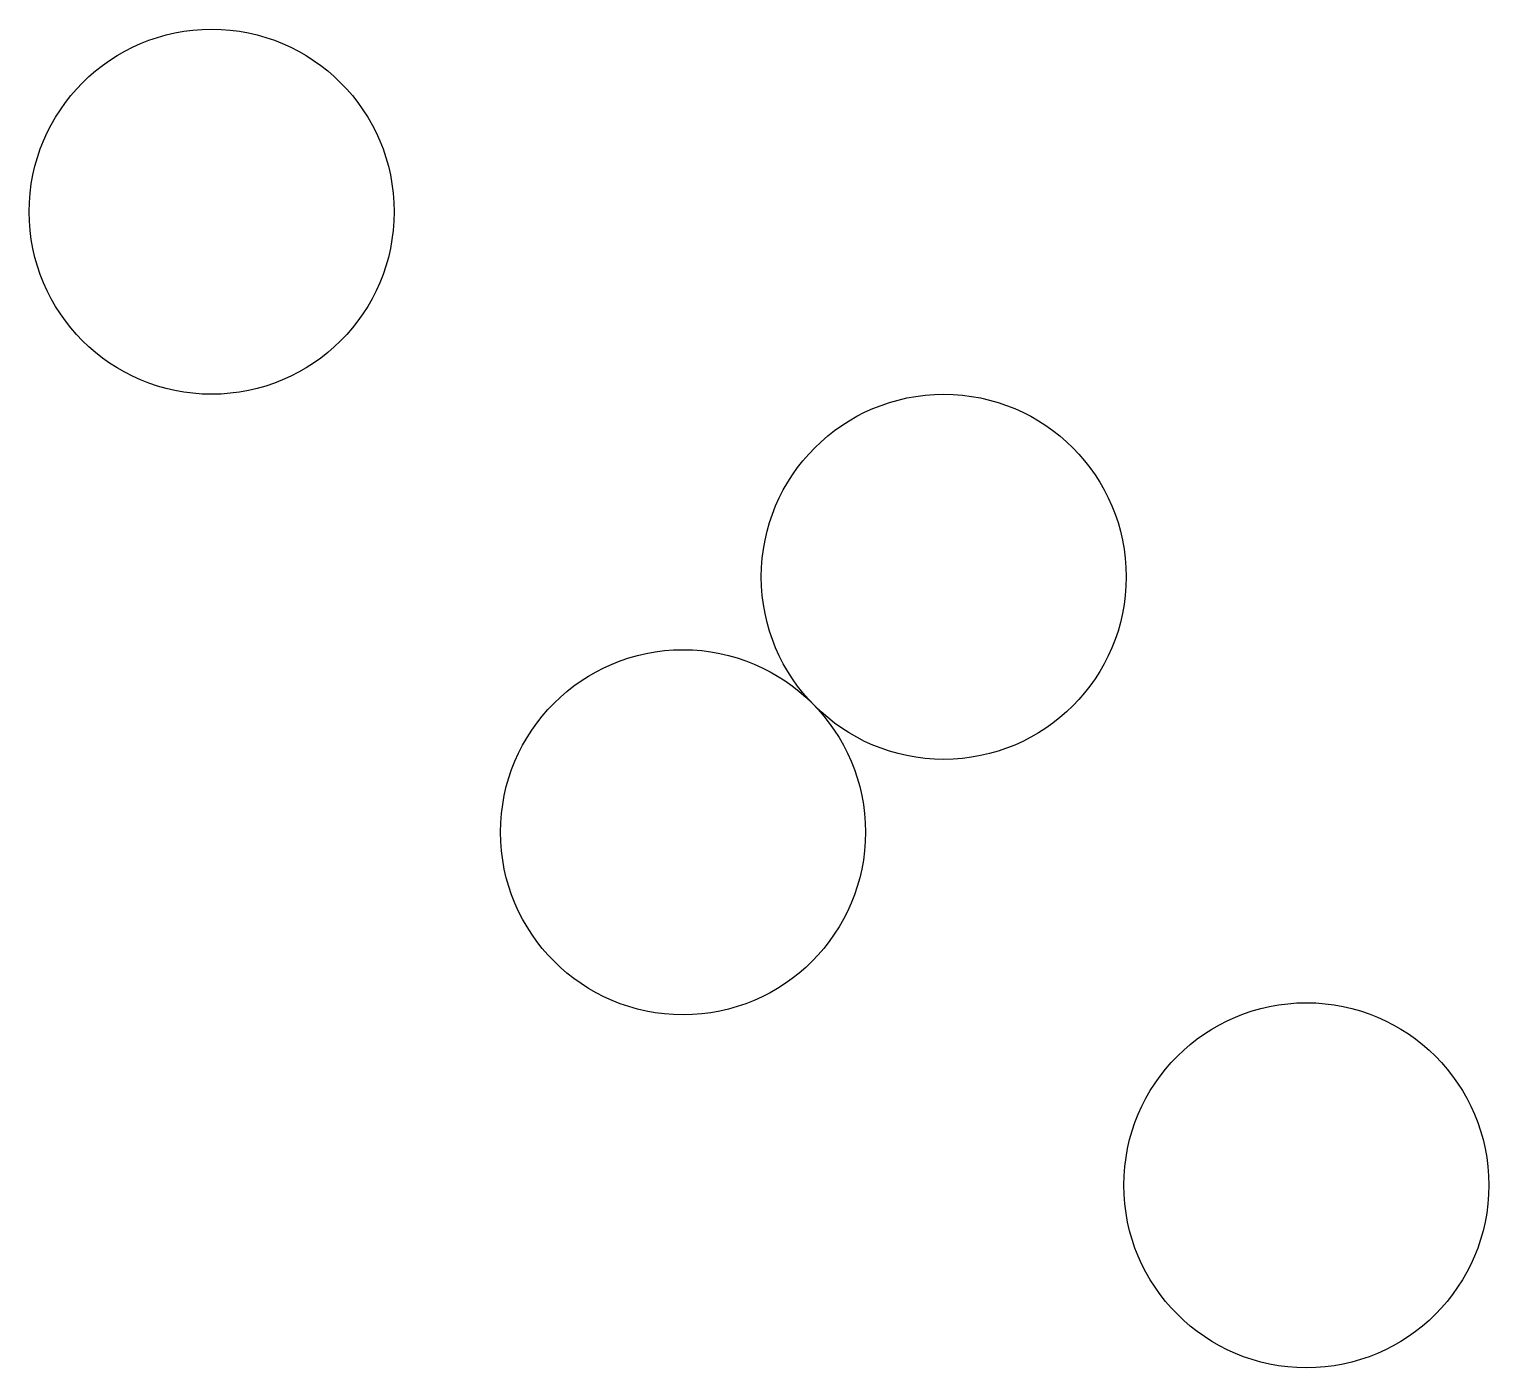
# Model space of a CAD drawing. Header units: millimetres. Extents: x -13 to 11, y -27 to -5.
import ezdxf

# ---------------------------------------------------------------- set-up
doc = ezdxf.new("R2010")
doc.units = ezdxf.units.MM
doc.layers.get('0').update_dxf_attribs({"linetype": 'CONTINUOUS'})

msp = doc.modelspace()

# ---------------------------------------------------------------- linework, layer by layer
for centre in [(-10, -8), (2.038, -14), (-2.249, -18.198), (8, -24)]:
    msp.add_circle(centre, 3)

doc.saveas('drawing.dxf')
